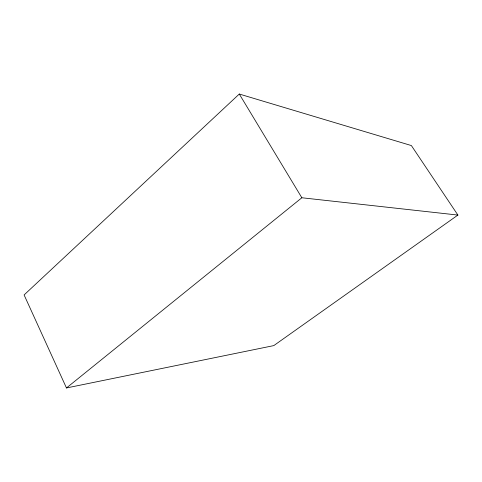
<?xml version="1.0" encoding="UTF-8"?>
<svg xmlns="http://www.w3.org/2000/svg" width="482" height="482" viewBox="0 0 482 482"><rect width="100%" height="100%" fill="white"/><g stroke="black" fill="none" stroke-linecap="round" stroke-linejoin="round"><path stroke-width="0.72" d="M239.289 94.038L24.1 294.936L66.468 387.962L273.788 345.606L457.9 215.068L411.375 145.564L239.289 94.038L301.846 197.759L457.9 215.068M66.468 387.962L301.846 197.759"/></g></svg>
